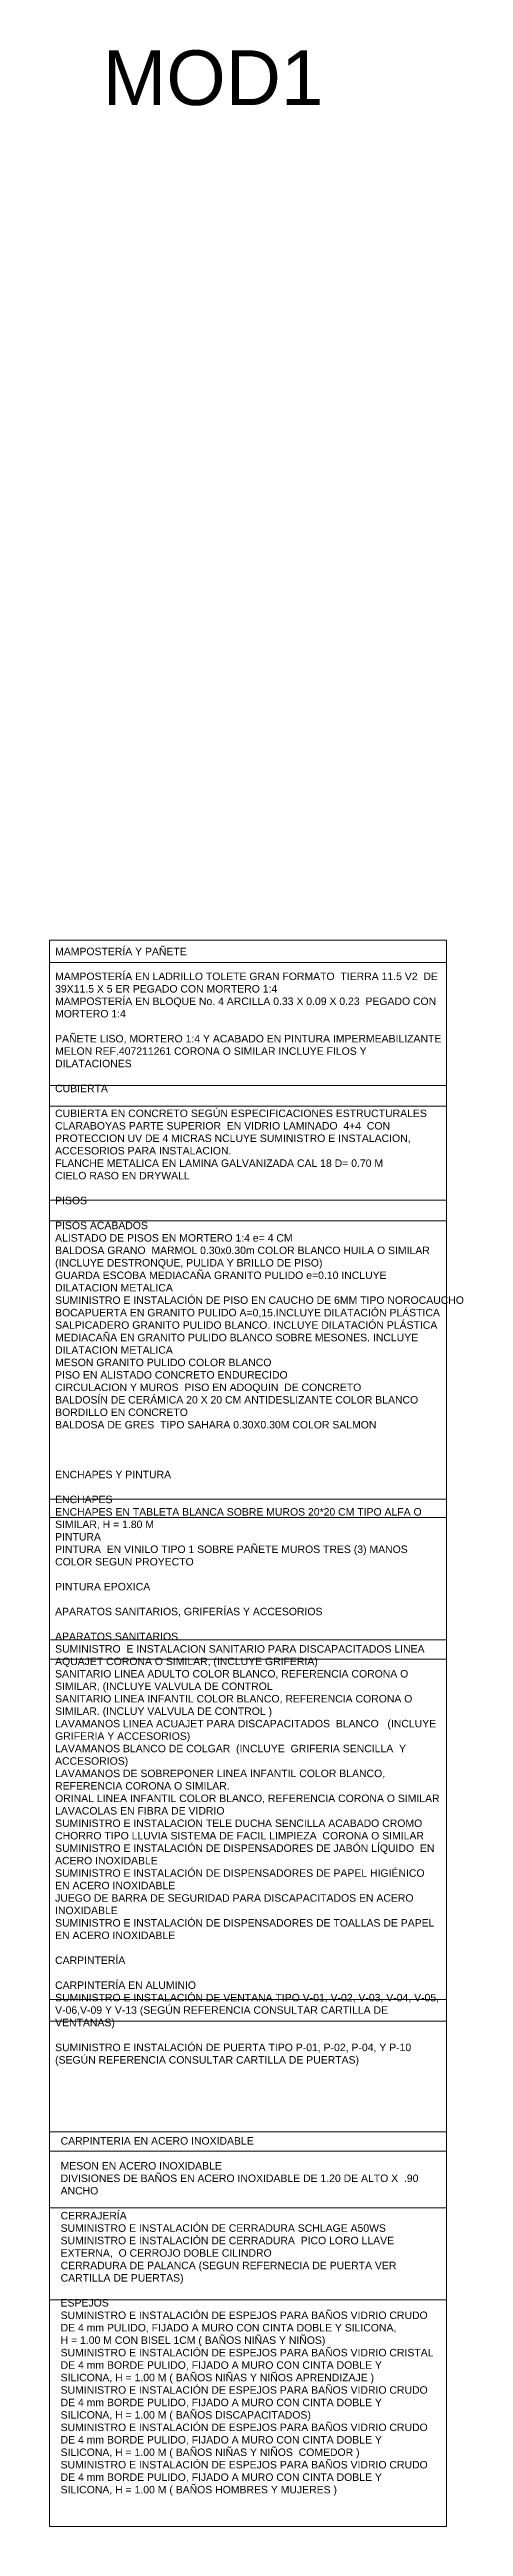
# Model space of a CAD drawing. Header units: inches. Extents: x 99003 to 99155, y 101852 to 101926.
# Drawn here: x 99076.85 to 99082.65, y 101851.71 to 101886.44 of the extents above; entities that cross this region are included whole.
import ezdxf

# ---------------------------------------------------------------- set-up
doc = ezdxf.new("R2010")
doc.units = ezdxf.units.IN
doc.header["$MEASUREMENT"] = 0
doc.layers.add('A_PUER', color=134, linetype='Continuous', lineweight=18)
doc.layers.add('A_VENT', color=124, linetype='Continuous', lineweight=18)
doc.styles.add('ARIAL', font='arial.ttf')
doc.styles.get("Standard").update_dxf_attribs({"font": 'arial.ttf'})

msp = doc.modelspace()

# ---------------------------------------------------------------- linework, layer by layer
at = {"layer": 'A_VENT'}
for p, q in [((99076.846, 101873.957), (99076.846, 101856.481)), ((99082.412, 101873.957), (99076.846, 101873.957)), ((99082.412, 101873.957), (99082.412, 101856.481)), ((99082.412, 101873.644), (99076.846, 101873.644)), ((99082.412, 101871.919), (99076.846, 101871.919)), ((99082.412, 101871.628), (99076.846, 101871.628)), ((99082.412, 101870.31), (99076.846, 101870.31)), ((99082.412, 101870.019), (99076.846, 101870.019)), ((99082.412, 101866.117), (99076.846, 101866.117)), ((99082.412, 101865.863), (99076.846, 101865.863)), ((99082.412, 101864.148), (99076.846, 101864.148)), ((99082.412, 101863.877), (99076.846, 101863.877)), ((99082.412, 101859.104), (99076.846, 101859.104)), ((99082.412, 101858.8), (99076.846, 101858.8)), ((99082.412, 101857.249), (99076.846, 101857.249)), ((99082.412, 101856.975), (99076.846, 101856.975)), ((99082.412, 101856.18), (99076.846, 101856.18)), ((99082.412, 101854.892), (99076.846, 101854.892))]:
    msp.add_line(p, q, dxfattribs=at)
msp.add_lwpolyline([(99082.412, 101856.481), (99082.412, 101851.714), (99076.846, 101851.714), (99076.846, 101856.481)], dxfattribs=at)

# ---------------------------------------------------------------- texts
at = {"layer": 'A_PUER', "insert": (99077.591, 101886.433), "char_height": 0.7668, "attachment_point": 1}
msp.add_mtext_dynamic_manual_height_columns('MOD1', width=4.35669, gutter_width=1, heights=[0], dxfattribs=at)
at = {"layer": 'A_VENT', "char_height": 0.104756, "attachment_point": 1, "style": 'ARIAL'}
for s, insert, width in [('MAMPOSTERÍA Y PAÑETE\\P\\PMAMPOSTERÍA EN LADRILLO TOLETE GRAN FORMATO  TIERRA 11.5 V2  DE 39X11.5 X 5 ER PEGADO CON MORTERO 1:4\\PMAMPOSTERÍA EN BLOQUE No. 4 ARCILLA 0.33 X 0.09 X 0.23  PEGADO CON MORTERO 1:4\\P\\PPAÑETE LISO, MORTERO 1:4 Y ACABADO EN PINTURA IMPERMEABILIZANTE MELON REF.407211261 CORONA O SIMILAR INCLUYE FILOS Y DILATACIONES\\P\\PCUBIERTA\\P\\PCUBIERTA EN CONCRETO SEGÚN ESPECIFICACIONES ESTRUCTURALES CLARABOYAS PARTE SUPERIOR  EN VIDRIO LAMINADO  4+4  CON PROTECCION UV DE 4 MICRAS NCLUYE SUMINISTRO E INSTALACION,  ACCESORIOS PARA INSTALACION.\\PFLANCHE METALICA EN LAMINA GALVANIZADA CAL 18 D= 0.70 M\\PCIELO RASO EN DRYWALL\\P\\PPISOS\\P\\PPISOS ACABADOS\\PALISTADO DE PISOS EN MORTERO 1:4 e= 4 CM\\PBALDOSA GRANO  MARMOL 0.30x0.30m COLOR BLANCO HUILA O SIMILAR (INCLUYE DESTRONQUE, PULIDA Y BRILLO DE PISO) \\PGUARDA ESCOBA MEDIACAÑA GRANITO PULIDO e=0.10 INCLUYE DILATACION METALICA \\PSUMINISTRO E INSTALACIÓN DE PISO EN CAUCHO DE 6MM TIPO NOROCAUCHO\\PBOCAPUERTA EN GRANITO PULIDO A=0,15.INCLUYE DILATACIÓN PLÁSTICA\\PSALPICADERO GRANITO PULIDO BLANCO. INCLUYE DILATACIÓN PLÁSTICA\\PMEDIACAÑA EN GRANITO PULIDO BLANCO SOBRE MESONES. INCLUYE DILATACION METALICA\\PMESON GRANITO PULIDO COLOR BLANCO\\PPISO EN ALISTADO CONCRETO ENDURECIDO\\PCIRCULACION Y MUROS  PISO EN ADOQUIN  DE CONCRETO\\PBALDOSÍN DE CERÁMICA 20 X 20 CM ANTIDESLIZANTE COLOR BLANCO\\PBORDILLO EN CONCRETO\\PBALDOSA DE GRES  TIPO SAHARA 0.30X0.30M COLOR SALMON\\P\\P\\P\\PENCHAPES Y PINTURA \\P\\PENCHAPES\\PENCHAPES EN TABLETA BLANCA SOBRE MUROS 20*20 CM TIPO ALFA O SIMILAR, H = 1.80 M\\PPINTURA\\PPINTURA  EN VINILO TIPO 1 SOBRE PAÑETE MUROS TRES (3) MANOS COLOR SEGUN PROYECTO\\P\\PPINTURA EPOXICA\\P\\PAPARATOS SANITARIOS, GRIFERÍAS Y ACCESORIOS\\P\\PAPARATOS SANITARIOS\\PSUMINISTRO  E INSTALACION SANITARIO PARA DISCAPACITADOS LINEA AQUAJET CORONA O SIMILAR, (INCLUYE GRIFERIA)\\PSANITARIO LINEA ADULTO COLOR BLANCO, REFERENCIA CORONA O SIMILAR, (INCLUYE VALVULA DE CONTROL \\PSANITARIO LINEA INFANTIL COLOR BLANCO, REFERENCIA CORONA O SIMILAR. (INCLUY VALVULA DE CONTROL )\\PLAVAMANOS LINEA ACUAJET PARA DISCAPACITADOS  BLANCO   (INCLUYE GRIFERIA Y ACCESORIOS)\\PLAVAMANOS BLANCO DE COLGAR  (INCLUYE  GRIFERIA SENCILLA  Y ACCESORIOS)\\PLAVAMANOS DE SOBREPONER LINEA INFANTIL COLOR BLANCO, REFERENCIA CORONA O SIMILAR.\\PORINAL LINEA INFANTIL COLOR BLANCO, REFERENCIA CORONA O SIMILAR \\PLAVACOLAS EN FIBRA DE VIDRIO\\PSUMINISTRO E INSTALACION TELE DUCHA SENCILLA ACABADO CROMO CHORRO TIPO LLUVIA SISTEMA DE FACIL LIMPIEZA  CORONA O SIMILAR\\PSUMINISTRO E INSTALACIÓN DE DISPENSADORES DE JABÓN LÍQUIDO  EN ACERO INOXIDABLE\\PSUMINISTRO E INSTALACIÓN DE DISPENSADORES DE PAPEL HIGIÉNICO  EN ACERO INOXIDABLE\\PJUEGO DE BARRA DE SEGURIDAD PARA DISCAPACITADOS EN ACERO INOXIDABLE\\PSUMINISTRO E INSTALACIÓN DE DISPENSADORES DE TOALLAS DE PAPEL EN ACERO INOXIDABLE\\P\\PCARPINTERÍA\\P\\PCARPINTERÍA EN ALUMINIO\\PSUMINISTRO E INSTALACIÓN DE {\\fArial|b0|i0|c0|p32;VENTANA TIPO V-01, V-02, V-03, V-04, V-05, V-06,V-09 Y V-13} (SEGÚN REFERENCIA CONSULTAR CARTILLA DE VENTANAS) \\P\\PSUMINISTRO E INSTALACIÓN DE PUERTA TIPO P-01, P-02, P-04, Y P-10  (SEGÚN REFERENCIA CONSULTAR CARTILLA DE PUERTAS)', (99076.924, 101873.851), 5.42764), ('CARPINTERIA EN ACERO INOXIDABLE\\P\\PMESON EN ACERO INOXIDABLE\\PDIVISIONES DE BAÑOS EN ACERO INOXIDABLE DE 1.20 DE ALTO X  .90 ANCHO\\P\\PCERRAJERÍA\\PSUMINISTRO E INSTALACIÓN DE CERRADURA SCHLAGE A50WS\\PSUMINISTRO E INSTALACIÓN DE CERRADURA  PICO LORO LLAVE EXTERNA,  O CERROJO DOBLE CILINDRO\\PCERRADURA DE PALANCA (SEGUN REFERNECIA DE PUERTA VER CARTILLA DE PUERTAS) \\P\\PESPEJOS\\PSUMINISTRO E INSTALACIÓN DE ESPEJOS PARA BAÑOS VIDRIO CRUDO DE 4 mm PULIDO, FIJADO A MURO CON CINTA DOBLE Y SILICONA,\\PH = 1.00 M CON BISEL 1CM ( BAÑOS NIÑAS Y NIÑOS)\\PSUMINISTRO E INSTALACIÓN DE ESPEJOS PARA BAÑOS VIDRIO CRISTAL DE 4 mm BORDE PULIDO, FIJADO A MURO CON CINTA DOBLE Y SILICONA, H = 1.00 M ( BAÑOS NIÑAS Y NIÑOS APRENDIZAJE )\\PSUMINISTRO E INSTALACIÓN DE ESPEJOS PARA BAÑOS VIDRIO CRUDO DE 4 mm BORDE PULIDO, FIJADO A MURO CON CINTA DOBLE Y SILICONA, H = 1.00 M ( BAÑOS DISCAPACITADOS)\\PSUMINISTRO E INSTALACIÓN DE ESPEJOS PARA BAÑOS VIDRIO CRUDO DE 4 mm BORDE PULIDO, FIJADO A MURO CON CINTA DOBLE Y SILICONA, H = 1.00 M ( BAÑOS NIÑAS Y NIÑOS  COMEDOR )\\PSUMINISTRO E INSTALACIÓN DE ESPEJOS PARA BAÑOS VIDRIO CRUDO DE 4 mm BORDE PULIDO, FIJADO A MURO CON CINTA DOBLE Y SILICONA, H = 1.00 M ( BAÑOS HOMBRES Y MUJERES )', (99077.001, 101857.173), 5.24282)]:
    msp.add_mtext(s, dxfattribs=dict(at, insert=insert, width=width))

doc.saveas('drawing.dxf')
